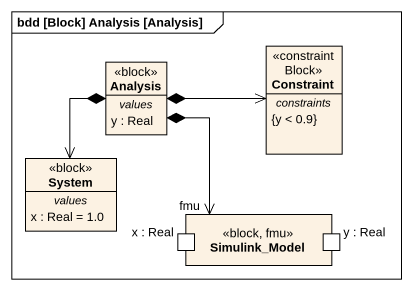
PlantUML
@startuml
mainframe bdd [Block] Analysis [Analysis]
allowmixing
hide circle
hide empty members
class Constraint <<constraintBlock>> {
  -- constraints --
  {y < 0.9}
}
class Analysis <<block>> {
  -- values --
  y : Real
}
class System <<block>> {
  -- values --
  x : Real = 1.0
}
rectangle Simulink_Model <<block, fmu>> {
  port "x : Real" as x_Real
  port "y : Real" as y_Real
}
Constraint <-left-* Analysis
Analysis *--> System
Analysis *--> "fmu" Simulink_Model
@enduml
